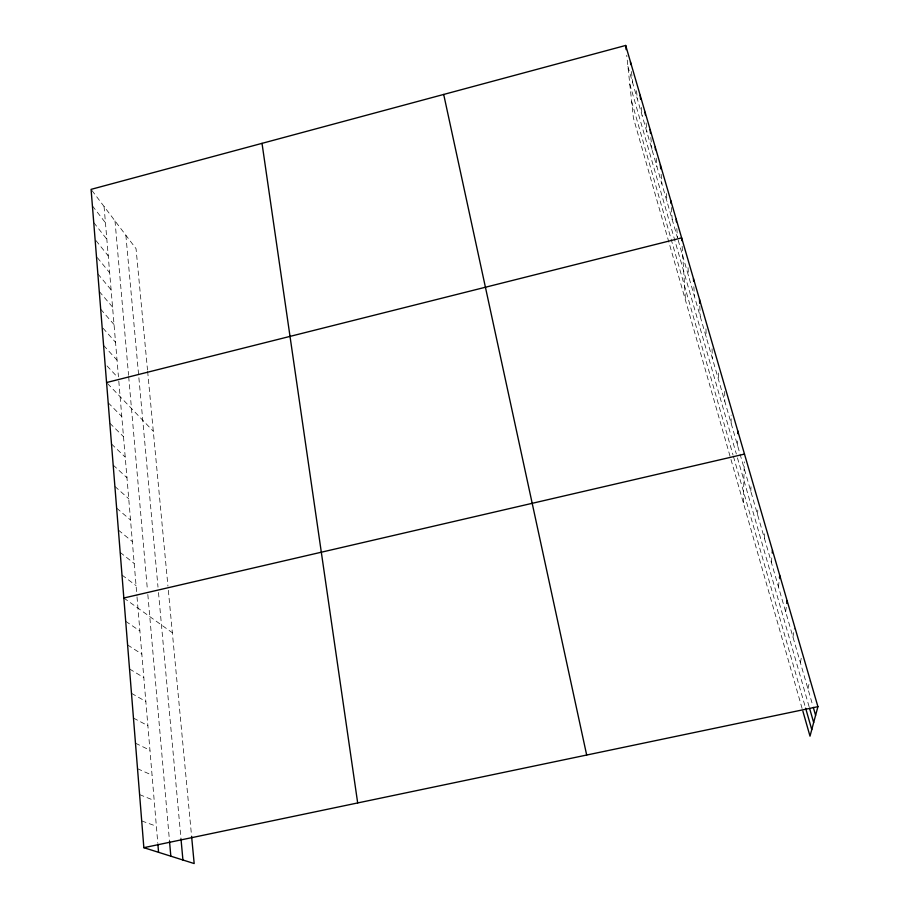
<?xml version="1.0" encoding="UTF-8"?>
<svg xmlns="http://www.w3.org/2000/svg" width="909" height="909" viewBox="0 0 909 909"><rect width="100%" height="100%" fill="white"/><g stroke="black" fill="none" stroke-linecap="round" stroke-linejoin="round"><path stroke-width="0.68" stroke-dasharray="4.54 3.41" d="M731.131 423.299L731.143 415.072M737.597 445.626L737.676 438.967M743.323 502.722L744.301 461.84M750.8 491.292L751.061 484.429M757.561 514.653L757.901 508.04M764.424 538.378L764.901 531.311M771.389 562.478L771.98 555.694M778.468 586.953L779.445 577.874M785.66 611.814L786.387 606.258M792.966 637.073L794.421 627.858M800.386 662.729L801.318 657.775M807.931 688.817L809.726 680.841M141.713 820.941L156.359 826.213M139.6 794.614L154.189 800.499M137.52 768.707L152.053 775.184M135.475 743.198L149.951 750.243M133.464 718.076L147.883 725.677M131.487 693.34L145.838 701.475M129.532 668.967L143.827 677.625M127.601 644.958L141.838 654.116M125.703 621.313L139.884 630.96M123.84 598.008L172.358 632.778M121.999 575.045L136.066 585.623M120.181 552.411L134.191 563.444M118.397 530.106L132.35 541.571M116.636 508.131L130.521 519.993M114.898 486.451L128.726 498.734M113.182 465.078L126.965 477.748M111.5 444.012L125.215 457.068M109.83 423.242L123.499 436.65M108.182 402.744L121.795 416.527M107.535 383.541L153.303 431.241M107.001 365.918L117.602 377.258M103.592 345.409L117.034 360.157M103.024 328.206L115.523 342.238M100.694 309.219L114.034 324.547M99.263 291.459L112.557 307.072M97.865 273.916L111.103 289.801M97.354 257.667L109.659 272.745M95.979 240.578L108.239 255.883M93.741 222.569L106.83 239.226M92.411 205.866L105.444 222.773M91.9 190.435L136.043 248.668L147.508 369.986M627.926 66.448L677.444 237.658L676.739 227.125M678.205 240.283L812.919 706.043M629.801 84.071L736.335 453.989M737.449 457.863L809.18 706.941M631.653 101.569L733.052 455.102M733.438 456.454L805.249 706.838M802.113 708.497L633.391 117.954L626.733 55.244M631.46 71.538L632.596 82.617M636.516 90.764L637.334 98.99M641.345 107.432L642.129 115.557M147.633 371.292L167.949 586.157M168.347 590.316L191.469 834.939M646.117 122.976L646.981 132.339M125.862 235.238L158.007 587.157M158.496 592.509L181.016 839.121M650.844 137.452L651.901 149.337M115 220.91L128.567 375.281M128.68 376.656L147.463 590.384M147.826 594.475L169.528 841.37M656.162 158.166L656.877 166.552M104.069 206.502L118.454 376.894M118.806 381.121L136.895 595.475M137.009 596.872L157.757 842.7M661.138 174.335L661.922 183.982M666.399 193.492L667.024 201.65M671.342 207.491L672.206 219.535M682.148 246.259L685.477 300.254M688.045 267.678L688.499 275.893M693.874 286.653L694.328 296.05M699.805 305.981L700.248 316.491M705.952 328.876L706.248 337.239M712.077 348.761L712.326 358.282M718.383 372.997L718.508 379.644M724.689 391.427L724.78 401.312"/><path stroke-width="1.36" d="M737.733 433.638L737.767 430.968M772.218 552.979L772.445 550.263M779.445 577.874L779.717 575.283M786.751 603.474L787.114 600.701M191.594 836.28L194.174 863.55L143.849 847.677L91.082 189.367L625.699 45.45L817.918 706.668L810.01 736.165L802.886 711.224M106.569 382.541L681.636 237.885L681.807 240.68M123.84 598.008L744.494 454.091M143.849 847.677L817.918 706.668M813.294 707.372L815.6 715.326M809.555 708.236L813.669 722.519M805.624 708.179L811.771 729.597M443.694 94.445L586.68 755.038M262.019 143.349L357.68 802.942M625.699 45.45L626.142 49.654M630.46 61.835L630.744 64.607M640.175 95.252L640.561 99.308M645.117 112.273L645.367 114.943M181.016 839.121L182.925 860.005M650.14 129.521L650.492 133.487M169.528 841.37L170.824 856.187M655.219 146.997L655.446 149.792M157.871 844.075L158.564 852.312M660.354 164.688L660.695 168.824M670.853 200.798L671.047 203.48M676.216 219.217L676.387 221.853M693.476 278.597L693.601 281.29M699.521 299.402L699.691 303.356"/></g></svg>
